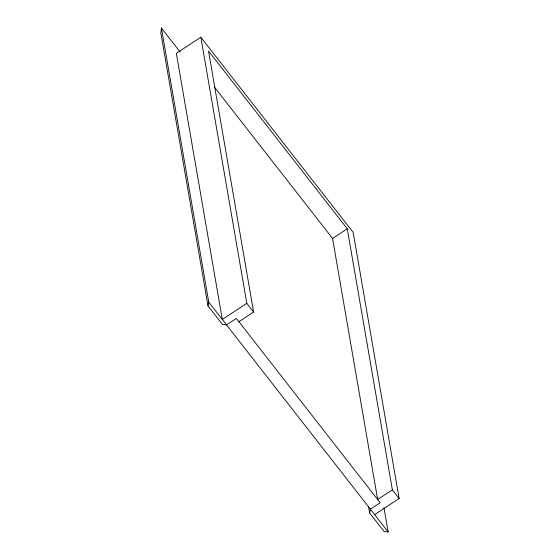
<?xml version="1.0" encoding="UTF-8"?>
<svg xmlns="http://www.w3.org/2000/svg" width="560" height="560" viewBox="0 0 560 560"><rect width="100%" height="100%" fill="white"/><g stroke="black" fill="none" stroke-linecap="round" stroke-linejoin="round"><path stroke-width="0.84" d="M180.208 52.087L161.406 28L160.867 33.054L207.998 305.9L222.397 324.352L226.541 324.905L236.341 318.451L380.198 502.747L370.391 509.208L369.635 512.995L384.041 531.44L388.185 532L384.013 507.864M207.998 305.9L208.754 302.113L161.406 28M200.844 37.233L176.344 53.375L222.306 319.48L246.813 303.338L200.844 37.233L353.171 232.386L399.133 498.491L374.626 514.633M347.27 228.774L392.357 489.811L377.657 499.492L332.563 238.455L347.27 228.774L208.502 50.988L253.589 312.025L238.882 321.706M214.235 86.856L332.563 238.455M246.813 303.338L253.589 312.025M392.357 489.811L399.133 498.491M208.754 302.113L388.185 532M368.445 506.1L369.635 512.995"/></g></svg>
